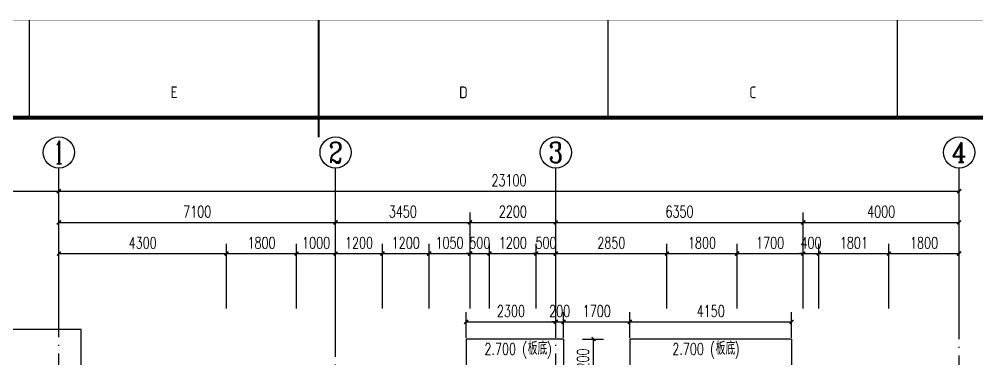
# Model space of a CAD drawing. Extents: x -59142 to 322364, y -122476 to 91021.
# Drawn here: x 24849 to 49423, y 82317 to 91021 of the extents above; entities that cross this region are included whole.
import ezdxf
from ezdxf.enums import TextEntityAlignment as Align

# ---------------------------------------------------------------- set-up
doc = ezdxf.new("R2010")
doc.units = 0
doc.header["$LTSCALE"] = 1000
doc.header["$MEASUREMENT"] = 0
doc.linetypes.add('DOTE', pattern=[2.42, 2, -0.2, 0.02, -0.2])
for name, color, linetype in [('AXIS', 3, 'Continuous'), ('AXIS_TEXT', 7, 'Continuous'), ('DIM_IDEN', 3, 'Continuous'), ('DOTE', 1, 'DOTE'), ('PUB_DIM', 3, 'Continuous'), ('PUB_TEXT', 7, 'Continuous'), ('STAIR', 2, 'Continuous')]:
    doc.layers.add(name, color=color, linetype=linetype)
doc.styles.add('_TCH_AXIS', font='COMPLEX', dxfattribs={"bigfont": 'GBCBIG'})
doc.styles.add('_TCH_DIM', font='SIMPLEX', dxfattribs={"bigfont": 'GBCBIG'})
doc.styles.add('_TCH_DIM_T3', font='SIMPLEX', dxfattribs={"width": 0.705882, "bigfont": 'GBCBIG'})
doc.styles.get("Standard").update_dxf_attribs({"font": 'gbenor.shx', "bigfont": 'gbcbig.shx'})
doc.styles.add('TK', font='GEDITXT.SHX', dxfattribs={"width": 0.85, "height": 3.5, "bigfont": 'DXT.SHX'})
doc.dimstyles.new('_TCH_ARCH&&100', dxfattribs={"dimtxt": 297.5, "dimasz": 100, "dimexe": 250, "dimexo": 300, "dimgap": 126.25, "dimtad": 1, "dimdec": 0, "dimzin": 0, "dimdsep": 46, "dimtxsty": '_TCH_DIM_T3', "dimblk": 'ARCHTICK', "dimcen": 0.09, "dimazin": 2, "dimtfac": 1, "dimtdec": 0, "dimtix": 1, "dimtmove": 2, "dimatfit": 3, "dimfxl": 1, "dimtolj": 1, "dimtzin": 0, "dimarcsym": 0})

# ---------------------------------------------------------------- blocks, each defined once
blk = doc.blocks.new('GEDI_WK_A1_V')
at = {"color": 3}
for p, q in [((222.75, 816), (222.75, 841)), ((297, 816), (297, 841)), ((371.25, 816), (371.25, 841)), ((445.5, 816), (445.5, 841))]:
    blk.add_line(p, q, dxfattribs=at)
for points, const_width in [([(0, 841), (0, 0), (594, 0), (594, 841)], 0.1), ([(10, 816), (10, 10), (584, 10), (584, 816)], 1)]:
    blk.add_lwpolyline(points, close=True, dxfattribs=dict(at, const_width=const_width))
at = {"color": 3, "const_width": 0.5}
blk.add_lwpolyline([(297, 811), (297, 841)], dxfattribs=at)
at = {"color": 3}
for s, p in [('E', (259.88, 821)), ('D', (334.12, 821)), ('C', (408.38, 821))]:
    blk.add_text(s, height=3, dxfattribs=at).set_placement(p, align=Align.CENTER)
blk = doc.blocks.new('A$C711966D6')
blk.add_blockref('GEDI_WK_A1_V', (0, 0))
at = {"style": 'TK', "width": 0.85}
for tag, height, p in [('PROJECTNAME', 4.75, (529, 44)), ('PHASE', 4, (571, 44)), ('DRAWINGNAME', 4.75, (539, 31))]:
    blk.add_attdef(tag, text='', height=height, dxfattribs=at).set_placement(p, align=Align.MIDDLE_CENTER)
for tag, p, height in [('APPROVE', (416, 32.75), 3.5), ('DESIGN', (461, 32.75), 3.5), ('REVIEW1', (416, 25.75), 3.5), ('DRAW', (461, 25.75), 3.5), ('REVIEW2', (416, 18.75), 3.5), ('PROPORTION', (461, 18.75), 3.5), ('DRAWINGNUMBER', (511, 18.5), 4), ('CHECK', (416, 11.75), 3.5), ('DATE', (461, 11.75), 3.5), ('VERSION', (577, 11.75), 3.5)]:
    blk.add_attdef(tag, p, '', height=height, dxfattribs=at)
blk = doc.blocks.new('是飞洒发时')
at = {"xscale": 100, "yscale": 100, "zscale": 100}
blk.add_blockref('A$C711966D6', (0, 0), dxfattribs=at)
blk = doc.blocks.new('_ArchTick')
at = {"color": 0, "linetype": 'ByBlock', "const_width": 0.4}
blk.add_lwpolyline([(-0.5, -0.5), (0.5, 0.5)], dxfattribs=at)
blk = doc.blocks.new('*D1289')
at = {"layer": 'AXIS', "color": 0, "lineweight": -2, "transparency": 16777216}
for p, q in [((25868, 83608), (25868, 85264)), ((30169, 83608), (30169, 85264)), ((25868, 85014), (30169, 85014))]:
    blk.add_line(p, q, dxfattribs=at)
at = {"layer": 'Defpoints', "color": 0, "transparency": 16777216}
for p in [(30169, 85014), (25868, 83308), (30169, 83308)]:
    blk.add_point(p, dxfattribs=at)
at = {"layer": 'AXIS', "color": 0, "lineweight": -2, "transparency": 16777216, "xscale": 100, "yscale": 100, "zscale": 100, "rotation": 180}
blk.add_blockref('_ArchTick', (25868, 85014), dxfattribs=at)
at = {"layer": 'AXIS', "color": 0, "lineweight": -2, "transparency": 16777216, "xscale": 100, "yscale": 100, "zscale": 100}
blk.add_blockref('_ArchTick', (30169, 85014), dxfattribs=at)
at = {"layer": 'AXIS', "color": 0, "transparency": 16777216, "insert": (28018, 85289), "char_height": 297.5, "attachment_point": 5, "style": '_TCH_DIM_T3'}
blk.add_mtext('\\A1;4300', dxfattribs=at)
blk = doc.blocks.new('*D1290')
at = {"layer": 'AXIS', "color": 0, "lineweight": -2, "transparency": 16777216}
for p, q in [((30169, 83608), (30169, 85264)), ((31969, 83608), (31969, 85264)), ((30169, 85014), (31969, 85014))]:
    blk.add_line(p, q, dxfattribs=at)
at = {"layer": 'Defpoints', "color": 0, "transparency": 16777216}
for p in [(31969, 85014), (30169, 83308), (31969, 83308)]:
    blk.add_point(p, dxfattribs=at)
at = {"layer": 'AXIS', "color": 0, "lineweight": -2, "transparency": 16777216, "xscale": 100, "yscale": 100, "zscale": 100, "rotation": 180}
blk.add_blockref('_ArchTick', (30169, 85014), dxfattribs=at)
at = {"layer": 'AXIS', "color": 0, "lineweight": -2, "transparency": 16777216, "xscale": 100, "yscale": 100, "zscale": 100}
blk.add_blockref('_ArchTick', (31969, 85014), dxfattribs=at)
at = {"layer": 'AXIS', "color": 0, "transparency": 16777216, "insert": (31069, 85289), "char_height": 297.5, "attachment_point": 5, "style": '_TCH_DIM_T3'}
blk.add_mtext('\\A1;1800', dxfattribs=at)
blk = doc.blocks.new('*D1291')
at = {"layer": 'AXIS', "color": 0, "lineweight": -2, "transparency": 16777216}
for p, q in [((31969, 83608), (31969, 85264)), ((32968, 83608), (32968, 85264)), ((31969, 85014), (32968, 85014))]:
    blk.add_line(p, q, dxfattribs=at)
at = {"layer": 'Defpoints', "color": 0, "transparency": 16777216}
for p in [(32968, 85014), (31969, 83308), (32968, 83308)]:
    blk.add_point(p, dxfattribs=at)
at = {"layer": 'AXIS', "color": 0, "lineweight": -2, "transparency": 16777216, "xscale": 100, "yscale": 100, "zscale": 100, "rotation": 180}
blk.add_blockref('_ArchTick', (31969, 85014), dxfattribs=at)
at = {"layer": 'AXIS', "color": 0, "lineweight": -2, "transparency": 16777216, "xscale": 100, "yscale": 100, "zscale": 100}
blk.add_blockref('_ArchTick', (32968, 85014), dxfattribs=at)
at = {"layer": 'AXIS', "color": 0, "transparency": 16777216, "insert": (32468, 85289), "char_height": 297.5, "attachment_point": 5, "style": '_TCH_DIM_T3'}
blk.add_mtext('\\A1;1000', dxfattribs=at)
blk = doc.blocks.new('*D1292')
at = {"layer": 'AXIS', "color": 0, "lineweight": -2, "transparency": 16777216}
for p, q in [((32968, 83608), (32968, 85264)), ((34168, 83608), (34168, 85264)), ((32968, 85014), (34168, 85014))]:
    blk.add_line(p, q, dxfattribs=at)
at = {"layer": 'Defpoints', "color": 0, "transparency": 16777216}
for p in [(34168, 85014), (32968, 83308), (34168, 83308)]:
    blk.add_point(p, dxfattribs=at)
at = {"layer": 'AXIS', "color": 0, "lineweight": -2, "transparency": 16777216, "xscale": 100, "yscale": 100, "zscale": 100, "rotation": 180}
blk.add_blockref('_ArchTick', (32968, 85014), dxfattribs=at)
at = {"layer": 'AXIS', "color": 0, "lineweight": -2, "transparency": 16777216, "xscale": 100, "yscale": 100, "zscale": 100}
blk.add_blockref('_ArchTick', (34168, 85014), dxfattribs=at)
at = {"layer": 'AXIS', "color": 0, "transparency": 16777216, "insert": (33568, 85289), "char_height": 297.5, "attachment_point": 5, "style": '_TCH_DIM_T3'}
blk.add_mtext('\\A1;1200', dxfattribs=at)
blk = doc.blocks.new('*D1293')
at = {"layer": 'AXIS', "color": 0, "lineweight": -2, "transparency": 16777216}
for p, q in [((34168, 83608), (34168, 85264)), ((35368, 83608), (35368, 85264)), ((34168, 85014), (35368, 85014))]:
    blk.add_line(p, q, dxfattribs=at)
at = {"layer": 'Defpoints', "color": 0, "transparency": 16777216}
for p in [(35368, 85014), (34168, 83308), (35368, 83308)]:
    blk.add_point(p, dxfattribs=at)
at = {"layer": 'AXIS', "color": 0, "lineweight": -2, "transparency": 16777216, "xscale": 100, "yscale": 100, "zscale": 100, "rotation": 180}
blk.add_blockref('_ArchTick', (34168, 85014), dxfattribs=at)
at = {"layer": 'AXIS', "color": 0, "lineweight": -2, "transparency": 16777216, "xscale": 100, "yscale": 100, "zscale": 100}
blk.add_blockref('_ArchTick', (35368, 85014), dxfattribs=at)
at = {"layer": 'AXIS', "color": 0, "transparency": 16777216, "insert": (34768, 85289), "char_height": 297.5, "attachment_point": 5, "style": '_TCH_DIM_T3'}
blk.add_mtext('\\A1;1200', dxfattribs=at)
blk = doc.blocks.new('*D1294')
at = {"layer": 'AXIS', "color": 0, "lineweight": -2, "transparency": 16777216}
for p, q in [((35368, 83608), (35368, 85264)), ((36418, 83608), (36418, 85264)), ((35368, 85014), (36418, 85014))]:
    blk.add_line(p, q, dxfattribs=at)
at = {"layer": 'Defpoints', "color": 0, "transparency": 16777216}
for p in [(36418, 85014), (35368, 83308), (36418, 83308)]:
    blk.add_point(p, dxfattribs=at)
at = {"layer": 'AXIS', "color": 0, "lineweight": -2, "transparency": 16777216, "xscale": 100, "yscale": 100, "zscale": 100, "rotation": 180}
blk.add_blockref('_ArchTick', (35368, 85014), dxfattribs=at)
at = {"layer": 'AXIS', "color": 0, "lineweight": -2, "transparency": 16777216, "xscale": 100, "yscale": 100, "zscale": 100}
blk.add_blockref('_ArchTick', (36418, 85014), dxfattribs=at)
at = {"layer": 'AXIS', "color": 0, "transparency": 16777216, "insert": (35893, 85289), "char_height": 297.5, "attachment_point": 5, "style": '_TCH_DIM_T3'}
blk.add_mtext('\\A1;1050', dxfattribs=at)
blk = doc.blocks.new('*D1295')
at = {"layer": 'AXIS', "color": 0, "lineweight": -2, "transparency": 16777216}
for p, q in [((36418, 83608), (36418, 85264)), ((36918, 83608), (36918, 85264)), ((36418, 85014), (36318, 85014)), ((36418, 85014), (36918, 85014)), ((36918, 85014), (37018, 85014))]:
    blk.add_line(p, q, dxfattribs=at)
at = {"layer": 'Defpoints', "color": 0, "transparency": 16777216}
for p in [(36918, 85014), (36418, 83308), (36918, 83308)]:
    blk.add_point(p, dxfattribs=at)
at = {"layer": 'AXIS', "color": 0, "lineweight": -2, "transparency": 16777216, "xscale": 100, "yscale": 100, "zscale": 100}
blk.add_blockref('_ArchTick', (36418, 85014), dxfattribs=at)
at = {"layer": 'AXIS', "color": 0, "lineweight": -2, "transparency": 16777216, "xscale": 100, "yscale": 100, "zscale": 100, "rotation": 180}
blk.add_blockref('_ArchTick', (36918, 85014), dxfattribs=at)
at = {"layer": 'AXIS', "color": 0, "transparency": 16777216, "insert": (36668, 85289), "char_height": 297.5, "attachment_point": 5, "style": '_TCH_DIM_T3'}
blk.add_mtext('\\A1;500', dxfattribs=at)
blk = doc.blocks.new('*D1296')
at = {"layer": 'AXIS', "color": 0, "lineweight": -2, "transparency": 16777216}
for p, q in [((36918, 83608), (36918, 85264)), ((38118, 83608), (38118, 85264)), ((36918, 85014), (38118, 85014))]:
    blk.add_line(p, q, dxfattribs=at)
at = {"layer": 'Defpoints', "color": 0, "transparency": 16777216}
for p in [(38118, 85014), (36918, 83308), (38118, 83308)]:
    blk.add_point(p, dxfattribs=at)
at = {"layer": 'AXIS', "color": 0, "lineweight": -2, "transparency": 16777216, "xscale": 100, "yscale": 100, "zscale": 100, "rotation": 180}
blk.add_blockref('_ArchTick', (36918, 85014), dxfattribs=at)
at = {"layer": 'AXIS', "color": 0, "lineweight": -2, "transparency": 16777216, "xscale": 100, "yscale": 100, "zscale": 100}
blk.add_blockref('_ArchTick', (38118, 85014), dxfattribs=at)
at = {"layer": 'AXIS', "color": 0, "transparency": 16777216, "insert": (37518, 85289), "char_height": 297.5, "attachment_point": 5, "style": '_TCH_DIM_T3'}
blk.add_mtext('\\A1;1200', dxfattribs=at)
blk = doc.blocks.new('*D1297')
at = {"layer": 'AXIS', "color": 0, "lineweight": -2, "transparency": 16777216}
for p, q in [((38118, 83608), (38118, 85264)), ((38618, 83608), (38618, 85264)), ((38118, 85014), (38018, 85014)), ((38118, 85014), (38618, 85014)), ((38618, 85014), (38718, 85014))]:
    blk.add_line(p, q, dxfattribs=at)
at = {"layer": 'Defpoints', "color": 0, "transparency": 16777216}
for p in [(38618, 85014), (38118, 83308), (38618, 83308)]:
    blk.add_point(p, dxfattribs=at)
at = {"layer": 'AXIS', "color": 0, "lineweight": -2, "transparency": 16777216, "xscale": 100, "yscale": 100, "zscale": 100}
blk.add_blockref('_ArchTick', (38118, 85014), dxfattribs=at)
at = {"layer": 'AXIS', "color": 0, "lineweight": -2, "transparency": 16777216, "xscale": 100, "yscale": 100, "zscale": 100, "rotation": 180}
blk.add_blockref('_ArchTick', (38618, 85014), dxfattribs=at)
at = {"layer": 'AXIS', "color": 0, "transparency": 16777216, "insert": (38368, 85289), "char_height": 297.5, "attachment_point": 5, "style": '_TCH_DIM_T3'}
blk.add_mtext('\\A1;500', dxfattribs=at)
blk = doc.blocks.new('*D1298')
at = {"layer": 'AXIS', "color": 0, "lineweight": -2, "transparency": 16777216}
for p, q in [((38618, 83608), (38618, 85264)), ((41469, 83608), (41469, 85264)), ((38618, 85014), (41469, 85014))]:
    blk.add_line(p, q, dxfattribs=at)
at = {"layer": 'Defpoints', "color": 0, "transparency": 16777216}
for p in [(41469, 85014), (38618, 83308), (41469, 83308)]:
    blk.add_point(p, dxfattribs=at)
at = {"layer": 'AXIS', "color": 0, "lineweight": -2, "transparency": 16777216, "xscale": 100, "yscale": 100, "zscale": 100, "rotation": 180}
blk.add_blockref('_ArchTick', (38618, 85014), dxfattribs=at)
at = {"layer": 'AXIS', "color": 0, "lineweight": -2, "transparency": 16777216, "xscale": 100, "yscale": 100, "zscale": 100}
blk.add_blockref('_ArchTick', (41469, 85014), dxfattribs=at)
at = {"layer": 'AXIS', "color": 0, "transparency": 16777216, "insert": (40044, 85289), "char_height": 297.5, "attachment_point": 5, "style": '_TCH_DIM_T3'}
blk.add_mtext('\\A1;2850', dxfattribs=at)
blk = doc.blocks.new('*D1299')
at = {"layer": 'AXIS', "color": 0, "lineweight": -2, "transparency": 16777216}
for p, q in [((41469, 83608), (41469, 85264)), ((43269, 83608), (43269, 85264)), ((41469, 85014), (43269, 85014))]:
    blk.add_line(p, q, dxfattribs=at)
at = {"layer": 'Defpoints', "color": 0, "transparency": 16777216}
for p in [(43269, 85014), (41469, 83308), (43269, 83308)]:
    blk.add_point(p, dxfattribs=at)
at = {"layer": 'AXIS', "color": 0, "lineweight": -2, "transparency": 16777216, "xscale": 100, "yscale": 100, "zscale": 100, "rotation": 180}
blk.add_blockref('_ArchTick', (41469, 85014), dxfattribs=at)
at = {"layer": 'AXIS', "color": 0, "lineweight": -2, "transparency": 16777216, "xscale": 100, "yscale": 100, "zscale": 100}
blk.add_blockref('_ArchTick', (43269, 85014), dxfattribs=at)
at = {"layer": 'AXIS', "color": 0, "transparency": 16777216, "insert": (42369, 85289), "char_height": 297.5, "attachment_point": 5, "style": '_TCH_DIM_T3'}
blk.add_mtext('\\A1;1800', dxfattribs=at)
blk = doc.blocks.new('*D1300')
at = {"layer": 'AXIS', "color": 0, "lineweight": -2, "transparency": 16777216}
for p, q in [((43269, 83608), (43269, 85264)), ((44968, 83608), (44968, 85264)), ((43269, 85014), (44968, 85014))]:
    blk.add_line(p, q, dxfattribs=at)
at = {"layer": 'Defpoints', "color": 0, "transparency": 16777216}
for p in [(44968, 85014), (43269, 83308), (44968, 83308)]:
    blk.add_point(p, dxfattribs=at)
at = {"layer": 'AXIS', "color": 0, "lineweight": -2, "transparency": 16777216, "xscale": 100, "yscale": 100, "zscale": 100, "rotation": 180}
blk.add_blockref('_ArchTick', (43269, 85014), dxfattribs=at)
at = {"layer": 'AXIS', "color": 0, "lineweight": -2, "transparency": 16777216, "xscale": 100, "yscale": 100, "zscale": 100}
blk.add_blockref('_ArchTick', (44968, 85014), dxfattribs=at)
at = {"layer": 'AXIS', "color": 0, "transparency": 16777216, "insert": (44119, 85289), "char_height": 297.5, "attachment_point": 5, "style": '_TCH_DIM_T3'}
blk.add_mtext('\\A1;1700', dxfattribs=at)
blk = doc.blocks.new('*D1301')
at = {"layer": 'AXIS', "color": 0, "lineweight": -2, "transparency": 16777216}
for p, q in [((44968, 83608), (44968, 85264)), ((45368, 83608), (45368, 85264)), ((44968, 85014), (44868, 85014)), ((44968, 85014), (45368, 85014)), ((45368, 85014), (45468, 85014))]:
    blk.add_line(p, q, dxfattribs=at)
at = {"layer": 'Defpoints', "color": 0, "transparency": 16777216}
for p in [(45368, 85014), (44968, 83308), (45368, 83308)]:
    blk.add_point(p, dxfattribs=at)
at = {"layer": 'AXIS', "color": 0, "lineweight": -2, "transparency": 16777216, "xscale": 100, "yscale": 100, "zscale": 100}
blk.add_blockref('_ArchTick', (44968, 85014), dxfattribs=at)
at = {"layer": 'AXIS', "color": 0, "lineweight": -2, "transparency": 16777216, "xscale": 100, "yscale": 100, "zscale": 100, "rotation": 180}
blk.add_blockref('_ArchTick', (45368, 85014), dxfattribs=at)
at = {"layer": 'AXIS', "color": 0, "transparency": 16777216, "insert": (45168, 85289), "char_height": 297.5, "attachment_point": 5, "style": '_TCH_DIM_T3'}
blk.add_mtext('\\A1;400', dxfattribs=at)
blk = doc.blocks.new('*D1302')
at = {"layer": 'AXIS', "color": 0, "lineweight": -2, "transparency": 16777216}
for p, q in [((45368, 83608), (45368, 85264)), ((47168, 83608), (47168, 85264)), ((45368, 85014), (47168, 85014))]:
    blk.add_line(p, q, dxfattribs=at)
at = {"layer": 'Defpoints', "color": 0, "transparency": 16777216}
for p in [(47168, 85014), (45368, 83308), (47168, 83308)]:
    blk.add_point(p, dxfattribs=at)
at = {"layer": 'AXIS', "color": 0, "lineweight": -2, "transparency": 16777216, "xscale": 100, "yscale": 100, "zscale": 100, "rotation": 180}
blk.add_blockref('_ArchTick', (45368, 85014), dxfattribs=at)
at = {"layer": 'AXIS', "color": 0, "lineweight": -2, "transparency": 16777216, "xscale": 100, "yscale": 100, "zscale": 100}
blk.add_blockref('_ArchTick', (47168, 85014), dxfattribs=at)
at = {"layer": 'AXIS', "color": 0, "transparency": 16777216, "insert": (46268, 85289), "char_height": 297.5, "attachment_point": 5, "style": '_TCH_DIM_T3'}
blk.add_mtext('\\A1;1801', dxfattribs=at)
blk = doc.blocks.new('*D1303')
at = {"layer": 'AXIS', "color": 0, "lineweight": -2, "transparency": 16777216}
for p, q in [((47168, 83608), (47168, 85264)), ((48968, 83608), (48968, 85264)), ((47168, 85014), (48968, 85014))]:
    blk.add_line(p, q, dxfattribs=at)
at = {"layer": 'Defpoints', "color": 0, "transparency": 16777216}
for p in [(48968, 85014), (47168, 83308), (48968, 83308)]:
    blk.add_point(p, dxfattribs=at)
at = {"layer": 'AXIS', "color": 0, "lineweight": -2, "transparency": 16777216, "xscale": 100, "yscale": 100, "zscale": 100, "rotation": 180}
blk.add_blockref('_ArchTick', (47168, 85014), dxfattribs=at)
at = {"layer": 'AXIS', "color": 0, "lineweight": -2, "transparency": 16777216, "xscale": 100, "yscale": 100, "zscale": 100}
blk.add_blockref('_ArchTick', (48968, 85014), dxfattribs=at)
at = {"layer": 'AXIS', "color": 0, "transparency": 16777216, "insert": (48068, 85289), "char_height": 297.5, "attachment_point": 5, "style": '_TCH_DIM_T3'}
blk.add_mtext('\\A1;1800', dxfattribs=at)
blk = doc.blocks.new('*D1480')
at = {"layer": 'Defpoints', "color": 0, "transparency": 16777216}
for p in [(39005, 82822), (39590, 82822), (39005, 81622)]:
    blk.add_point(p, dxfattribs=at)
at = {"layer": 'PUB_DIM', "color": 0, "lineweight": -2, "transparency": 16777216}
for p, q in [((39305, 82822), (39840, 82822)), ((39590, 81622), (39590, 82822)), ((39305, 81622), (39840, 81622))]:
    blk.add_line(p, q, dxfattribs=at)
at = {"layer": 'PUB_DIM', "color": 0, "lineweight": -2, "transparency": 16777216, "xscale": 100, "yscale": 100, "zscale": 100}
for p, rotation in [((39590, 82822), 90), ((39590, 81622), 270)]:
    blk.add_blockref('_ArchTick', p, dxfattribs=dict(at, rotation=rotation))
at = {"layer": 'PUB_DIM', "color": 0, "transparency": 16777216, "insert": (39315, 82222), "char_height": 297.5, "attachment_point": 5, "rotation": 90, "style": '_TCH_DIM_T3'}
blk.add_mtext('\\A1;1200', dxfattribs=at)
blk = doc.blocks.new('*D1481')
at = {"layer": 'Defpoints', "color": 0, "transparency": 16777216}
for p in [(38618, 83264), (36318, 82554), (38618, 82554)]:
    blk.add_point(p, dxfattribs=at)
at = {"layer": 'PUB_DIM', "color": 0, "lineweight": -2, "transparency": 16777216}
for p, q in [((36318, 82854), (36318, 83514)), ((38618, 82854), (38618, 83514)), ((36318, 83264), (38618, 83264))]:
    blk.add_line(p, q, dxfattribs=at)
at = {"layer": 'PUB_DIM', "color": 0, "lineweight": -2, "transparency": 16777216, "xscale": 100, "yscale": 100, "zscale": 100, "rotation": 180}
blk.add_blockref('_ArchTick', (36318, 83264), dxfattribs=at)
at = {"layer": 'PUB_DIM', "color": 0, "lineweight": -2, "transparency": 16777216, "xscale": 100, "yscale": 100, "zscale": 100}
blk.add_blockref('_ArchTick', (38618, 83264), dxfattribs=at)
at = {"layer": 'PUB_DIM', "color": 0, "transparency": 16777216, "insert": (37468, 83539), "char_height": 297.5, "attachment_point": 5, "style": '_TCH_DIM_T3'}
blk.add_mtext('\\A1;2300', dxfattribs=at)
blk = doc.blocks.new('*D1482')
at = {"layer": 'Defpoints', "color": 0, "transparency": 16777216}
for p in [(38818, 83264), (38618, 82554), (38818, 82554)]:
    blk.add_point(p, dxfattribs=at)
at = {"layer": 'PUB_DIM', "color": 0, "lineweight": -2, "transparency": 16777216}
for p, q in [((38618, 82854), (38618, 83514)), ((38818, 82854), (38818, 83514)), ((38618, 83264), (38518, 83264)), ((38618, 83264), (38818, 83264)), ((38818, 83264), (38918, 83264))]:
    blk.add_line(p, q, dxfattribs=at)
at = {"layer": 'PUB_DIM', "color": 0, "lineweight": -2, "transparency": 16777216, "xscale": 100, "yscale": 100, "zscale": 100}
blk.add_blockref('_ArchTick', (38618, 83264), dxfattribs=at)
at = {"layer": 'PUB_DIM', "color": 0, "lineweight": -2, "transparency": 16777216, "xscale": 100, "yscale": 100, "zscale": 100, "rotation": 180}
blk.add_blockref('_ArchTick', (38818, 83264), dxfattribs=at)
at = {"layer": 'PUB_DIM', "color": 0, "transparency": 16777216, "insert": (38718, 83539), "char_height": 297.5, "attachment_point": 5, "style": '_TCH_DIM_T3'}
blk.add_mtext('\\A1;200', dxfattribs=at)
blk = doc.blocks.new('*D1483')
at = {"layer": 'Defpoints', "color": 0, "transparency": 16777216}
for p in [(40519, 83264), (38818, 82554), (40519, 82554)]:
    blk.add_point(p, dxfattribs=at)
at = {"layer": 'PUB_DIM', "color": 0, "lineweight": -2, "transparency": 16777216}
for p, q in [((38818, 82854), (38818, 83514)), ((40519, 82854), (40519, 83514)), ((38818, 83264), (40519, 83264))]:
    blk.add_line(p, q, dxfattribs=at)
at = {"layer": 'PUB_DIM', "color": 0, "lineweight": -2, "transparency": 16777216, "xscale": 100, "yscale": 100, "zscale": 100, "rotation": 180}
blk.add_blockref('_ArchTick', (38818, 83264), dxfattribs=at)
at = {"layer": 'PUB_DIM', "color": 0, "lineweight": -2, "transparency": 16777216, "xscale": 100, "yscale": 100, "zscale": 100}
blk.add_blockref('_ArchTick', (40519, 83264), dxfattribs=at)
at = {"layer": 'PUB_DIM', "color": 0, "transparency": 16777216, "insert": (39669, 83539), "char_height": 297.5, "attachment_point": 5, "style": '_TCH_DIM_T3'}
blk.add_mtext('\\A1;1700', dxfattribs=at)
blk = doc.blocks.new('*D1484')
at = {"layer": 'Defpoints', "color": 0, "transparency": 16777216}
for p in [(44669, 83264), (40519, 82554), (44669, 82554)]:
    blk.add_point(p, dxfattribs=at)
at = {"layer": 'PUB_DIM', "color": 0, "lineweight": -2, "transparency": 16777216}
for p, q in [((40519, 82854), (40519, 83514)), ((44669, 82854), (44669, 83514)), ((40519, 83264), (44669, 83264))]:
    blk.add_line(p, q, dxfattribs=at)
at = {"layer": 'PUB_DIM', "color": 0, "lineweight": -2, "transparency": 16777216, "xscale": 100, "yscale": 100, "zscale": 100, "rotation": 180}
blk.add_blockref('_ArchTick', (40519, 83264), dxfattribs=at)
at = {"layer": 'PUB_DIM', "color": 0, "lineweight": -2, "transparency": 16777216, "xscale": 100, "yscale": 100, "zscale": 100}
blk.add_blockref('_ArchTick', (44669, 83264), dxfattribs=at)
at = {"layer": 'PUB_DIM', "color": 0, "transparency": 16777216, "insert": (42594, 83539), "char_height": 297.5, "attachment_point": 5, "style": '_TCH_DIM_T3'}
blk.add_mtext('\\A1;4150', dxfattribs=at)
blk = doc.blocks.new('*D1492')
at = {"layer": 'AXIS', "color": 0, "lineweight": -2, "transparency": 16777216}
for p, q in [((25868, 84408), (25868, 86064)), ((32968, 84408), (32968, 86064)), ((25868, 85814), (32968, 85814))]:
    blk.add_line(p, q, dxfattribs=at)
at = {"layer": 'Defpoints', "color": 0, "transparency": 16777216}
for p in [(32968, 85814), (25868, 84108), (32968, 84108)]:
    blk.add_point(p, dxfattribs=at)
at = {"layer": 'AXIS', "color": 0, "lineweight": -2, "transparency": 16777216, "xscale": 100, "yscale": 100, "zscale": 100, "rotation": 180}
blk.add_blockref('_ArchTick', (25868, 85814), dxfattribs=at)
at = {"layer": 'AXIS', "color": 0, "lineweight": -2, "transparency": 16777216, "xscale": 100, "yscale": 100, "zscale": 100}
blk.add_blockref('_ArchTick', (32968, 85814), dxfattribs=at)
at = {"layer": 'AXIS', "color": 0, "transparency": 16777216, "insert": (29418, 86089), "char_height": 297.5, "attachment_point": 5, "style": '_TCH_DIM_T3'}
blk.add_mtext('\\A1;7100', dxfattribs=at)
blk = doc.blocks.new('*D1493')
at = {"layer": 'AXIS', "color": 0, "lineweight": -2, "transparency": 16777216}
for p, q in [((32968, 84408), (32968, 86064)), ((36418, 84408), (36418, 86064)), ((32968, 85814), (36418, 85814))]:
    blk.add_line(p, q, dxfattribs=at)
at = {"layer": 'Defpoints', "color": 0, "transparency": 16777216}
for p in [(36418, 85814), (32968, 84108), (36418, 84108)]:
    blk.add_point(p, dxfattribs=at)
at = {"layer": 'AXIS', "color": 0, "lineweight": -2, "transparency": 16777216, "xscale": 100, "yscale": 100, "zscale": 100, "rotation": 180}
blk.add_blockref('_ArchTick', (32968, 85814), dxfattribs=at)
at = {"layer": 'AXIS', "color": 0, "lineweight": -2, "transparency": 16777216, "xscale": 100, "yscale": 100, "zscale": 100}
blk.add_blockref('_ArchTick', (36418, 85814), dxfattribs=at)
at = {"layer": 'AXIS', "color": 0, "transparency": 16777216, "insert": (34693, 86089), "char_height": 297.5, "attachment_point": 5, "style": '_TCH_DIM_T3'}
blk.add_mtext('\\A1;3450', dxfattribs=at)
blk = doc.blocks.new('*D1494')
at = {"layer": 'AXIS', "color": 0, "lineweight": -2, "transparency": 16777216}
for p, q in [((36418, 84408), (36418, 86064)), ((38618, 84408), (38618, 86064)), ((36418, 85814), (38618, 85814))]:
    blk.add_line(p, q, dxfattribs=at)
at = {"layer": 'Defpoints', "color": 0, "transparency": 16777216}
for p in [(38618, 85814), (36418, 84108), (38618, 84108)]:
    blk.add_point(p, dxfattribs=at)
at = {"layer": 'AXIS', "color": 0, "lineweight": -2, "transparency": 16777216, "xscale": 100, "yscale": 100, "zscale": 100, "rotation": 180}
blk.add_blockref('_ArchTick', (36418, 85814), dxfattribs=at)
at = {"layer": 'AXIS', "color": 0, "lineweight": -2, "transparency": 16777216, "xscale": 100, "yscale": 100, "zscale": 100}
blk.add_blockref('_ArchTick', (38618, 85814), dxfattribs=at)
at = {"layer": 'AXIS', "color": 0, "transparency": 16777216, "insert": (37518, 86089), "char_height": 297.5, "attachment_point": 5, "style": '_TCH_DIM_T3'}
blk.add_mtext('\\A1;2200', dxfattribs=at)
blk = doc.blocks.new('*D1495')
at = {"layer": 'AXIS', "color": 0, "lineweight": -2, "transparency": 16777216}
for p, q in [((38618, 84408), (38618, 86064)), ((44968, 84408), (44968, 86064)), ((38618, 85814), (44968, 85814))]:
    blk.add_line(p, q, dxfattribs=at)
at = {"layer": 'Defpoints', "color": 0, "transparency": 16777216}
for p in [(44968, 85814), (38618, 84108), (44968, 84108)]:
    blk.add_point(p, dxfattribs=at)
at = {"layer": 'AXIS', "color": 0, "lineweight": -2, "transparency": 16777216, "xscale": 100, "yscale": 100, "zscale": 100, "rotation": 180}
blk.add_blockref('_ArchTick', (38618, 85814), dxfattribs=at)
at = {"layer": 'AXIS', "color": 0, "lineweight": -2, "transparency": 16777216, "xscale": 100, "yscale": 100, "zscale": 100}
blk.add_blockref('_ArchTick', (44968, 85814), dxfattribs=at)
at = {"layer": 'AXIS', "color": 0, "transparency": 16777216, "insert": (41793, 86089), "char_height": 297.5, "attachment_point": 5, "style": '_TCH_DIM_T3'}
blk.add_mtext('\\A1;6350', dxfattribs=at)
blk = doc.blocks.new('*D1496')
at = {"layer": 'AXIS', "color": 0, "lineweight": -2, "transparency": 16777216}
for p, q in [((44968, 84408), (44968, 86064)), ((48968, 84408), (48968, 86064)), ((44968, 85814), (48968, 85814))]:
    blk.add_line(p, q, dxfattribs=at)
at = {"layer": 'Defpoints', "color": 0, "transparency": 16777216}
for p in [(48968, 85814), (44968, 84108), (48968, 84108)]:
    blk.add_point(p, dxfattribs=at)
at = {"layer": 'AXIS', "color": 0, "lineweight": -2, "transparency": 16777216, "xscale": 100, "yscale": 100, "zscale": 100, "rotation": 180}
blk.add_blockref('_ArchTick', (44968, 85814), dxfattribs=at)
at = {"layer": 'AXIS', "color": 0, "lineweight": -2, "transparency": 16777216, "xscale": 100, "yscale": 100, "zscale": 100}
blk.add_blockref('_ArchTick', (48968, 85814), dxfattribs=at)
at = {"layer": 'AXIS', "color": 0, "transparency": 16777216, "insert": (46968, 86089), "char_height": 297.5, "attachment_point": 5, "style": '_TCH_DIM_T3'}
blk.add_mtext('\\A1;4000', dxfattribs=at)
blk = doc.blocks.new('*D1497')
at = {"layer": 'AXIS', "color": 0, "lineweight": -2, "transparency": 16777216}
for p, q in [((18368, 84408), (18368, 86864)), ((25868, 84408), (25868, 86864)), ((18368, 86614), (25868, 86614))]:
    blk.add_line(p, q, dxfattribs=at)
at = {"layer": 'Defpoints', "color": 0, "transparency": 16777216}
for p in [(25868, 86614), (18368, 84108), (25868, 84108)]:
    blk.add_point(p, dxfattribs=at)
at = {"layer": 'AXIS', "color": 0, "lineweight": -2, "transparency": 16777216, "xscale": 100, "yscale": 100, "zscale": 100, "rotation": 180}
blk.add_blockref('_ArchTick', (18368, 86614), dxfattribs=at)
at = {"layer": 'AXIS', "color": 0, "lineweight": -2, "transparency": 16777216, "xscale": 100, "yscale": 100, "zscale": 100}
blk.add_blockref('_ArchTick', (25868, 86614), dxfattribs=at)
at = {"layer": 'AXIS', "color": 0, "transparency": 16777216, "insert": (22118, 86889), "char_height": 297.5, "attachment_point": 5, "style": '_TCH_DIM_T3'}
blk.add_mtext('\\A1;7500', dxfattribs=at)
blk = doc.blocks.new('*D1498')
at = {"layer": 'AXIS', "color": 0, "lineweight": -2, "transparency": 16777216}
for p, q in [((25868, 84408), (25868, 86864)), ((48968, 84408), (48968, 86864)), ((25868, 86614), (48968, 86614))]:
    blk.add_line(p, q, dxfattribs=at)
at = {"layer": 'Defpoints', "color": 0, "transparency": 16777216}
for p in [(48968, 86614), (25868, 84108), (48968, 84108)]:
    blk.add_point(p, dxfattribs=at)
at = {"layer": 'AXIS', "color": 0, "lineweight": -2, "transparency": 16777216, "xscale": 100, "yscale": 100, "zscale": 100, "rotation": 180}
blk.add_blockref('_ArchTick', (25868, 86614), dxfattribs=at)
at = {"layer": 'AXIS', "color": 0, "lineweight": -2, "transparency": 16777216, "xscale": 100, "yscale": 100, "zscale": 100}
blk.add_blockref('_ArchTick', (48968, 86614), dxfattribs=at)
at = {"layer": 'AXIS', "color": 0, "transparency": 16777216, "insert": (37418, 86889), "char_height": 297.5, "attachment_point": 5, "style": '_TCH_DIM_T3'}
blk.add_mtext('\\A1;23100', dxfattribs=at)

msp = doc.modelspace()

# ---------------------------------------------------------------- linework, layer by layer
at = {"layer": 'AXIS'}
for p, q in [((25868.4, 84000.9), (25868.4, 87207)), ((32968.4, 84000.9), (32968.4, 87207)), ((38618.4, 84000.9), (38618.4, 87207)), ((48968.4, 84000.9), (48968.4, 87207))]:
    msp.add_line(p, q, dxfattribs=at)
for centre in [(25868.4, 87607), (32968.4, 87607), (38618.4, 87607), (48968.4, 87607)]:
    msp.add_circle(centre, 400, dxfattribs=at)
at = {"layer": 'DIM_IDEN'}
for p, q in [((26440.2, 83071), (21061.2, 83071)), ((26440.2, 81002.5), (26440.2, 83071))]:
    msp.add_line(p, q, dxfattribs=at)
at = {"layer": 'DOTE'}
for points in [[(25868.4, 22372.1), (25868.4, 86156)], [(32968.4, 21872.1), (32968.4, 86156)], [(38618.4, 22372.1), (38618.4, 86156)], [(48968.4, 22322.1), (48968.4, 86156)]]:
    msp.add_lwpolyline(points, dxfattribs=at)
at = {"layer": 'STAIR'}
for p, q in [((38818.4, 82822.1), (36318.4, 82822.1)), ((36318.4, 82822.1), (36318.4, 81622.1)), ((38818.4, 82822.1), (38818.4, 81622.1)), ((44668.9, 82822.1), (40518.9, 82822.1)), ((40518.9, 82822.1), (40518.9, 81622.1)), ((44668.9, 82822.1), (44668.9, 81622.1))]:
    msp.add_line(p, q, dxfattribs=at)

# ---------------------------------------------------------------- block references
msp.add_blockref('是飞洒发时', (2835.5, 6896))

# ---------------------------------------------------------------- texts
at = {"layer": 'AXIS_TEXT', "style": '_TCH_AXIS'}
for s, height, p, p2 in [('1', 588.3, (25742.3, 87312.9), (25994.4, 87312.9)), ('2', 532.5, (32790.9, 87340.7), (33145.9, 87340.7)), ('3', 532.5, (38440.9, 87340.7), (38795.9, 87340.7)), ('4', 509.1, (48774.5, 87352.5), (49162.3, 87352.5))]:
    msp.add_text(s, height=height, dxfattribs=at).set_placement(p, p2, align=Align.FIT)
at = {"layer": 'PUB_TEXT', "style": '_TCH_DIM', "width": 0.705882}
for s, p in [('2.700', (36787.5, 82419)), ('(', (37757.5, 82419)), (')', (38389, 82419)), ('2.700', (41609.1, 82419)), ('(', (42579.1, 82419)), (')', (43210.6, 82419))]:
    msp.add_text(s, height=297.5, dxfattribs=at).set_placement(p)
at = {"layer": 'PUB_TEXT', "style": '_TCH_DIM'}
for p in [(37897.5, 82419), (42719.1, 82419)]:
    msp.add_text('板底', height=337.59, dxfattribs=at).set_placement(p)

# ---------------------------------------------------------------- dimensions: what is measured, and where the dimension line sits
at = {"layer": 'AXIS'}
for p1, p2, distance, picture, middle in [((18368.4, 84107.7), (25868.4, 84107.7), 2506.1, '*D1497', (22118.4, 86888.8)), ((25868.4, 84107.7), (48968.4, 84107.7), 2506.1, '*D1498', (37418.4, 86888.8)), ((25868.4, 84107.7), (32968.4, 84107.7), 1706.1, '*D1492', (29418.4, 86088.8)), ((32968.4, 84107.7), (36418.4, 84107.7), 1706.1, '*D1493', (34693.4, 86088.8)), ((36418.4, 84107.7), (38618.4, 84107.7), 1706.1, '*D1494', (37518.4, 86088.8)), ((38618.4, 84107.7), (44968.4, 84107.7), 1706.1, '*D1495', (41793.4, 86088.8)), ((44968.4, 84107.7), (48968.4, 84107.7), 1706.1, '*D1496', (46968.4, 86088.8)), ((25868.4, 83307.7), (30168.6, 83307.7), 1706.1, '*D1289', (28018.5, 85288.8)), ((30168.6, 83307.7), (31968.6, 83307.7), 1706.1, '*D1290', (31068.6, 85288.8)), ((31968.6, 83307.7), (32968.4, 83307.7), 1706.1, '*D1291', (32468.5, 85288.8)), ((32968.4, 83307.7), (34168.3, 83307.7), 1706.1, '*D1292', (33568.4, 85288.8)), ((34168.3, 83307.7), (35368.3, 83307.7), 1706.1, '*D1293', (34768.3, 85288.8)), ((35368.3, 83307.7), (36418.4, 83307.7), 1706.1, '*D1294', (35893.4, 85288.8)), ((36418.4, 83307.7), (36918.4, 83307.7), 1706.1, '*D1295', (36668.4, 85288.8)), ((36918.4, 83307.7), (38118.4, 83307.7), 1706.1, '*D1296', (37518.4, 85288.8)), ((38118.4, 83307.7), (38618.4, 83307.7), 1706.1, '*D1297', (38368.4, 85288.8)), ((38618.4, 83307.7), (41468.8, 83307.7), 1706.1, '*D1298', (40043.6, 85288.8)), ((41468.8, 83307.7), (43268.8, 83307.7), 1706.1, '*D1299', (42368.8, 85288.8)), ((43268.8, 83307.7), (44968.4, 83307.7), 1706.1, '*D1300', (44118.6, 85288.8)), ((44968.3890853, 83307.7242307), (45367.8890853, 83307.7242307), 1706.077915, '*D1301', (45168.1390853, 85288.8021457)), ((45367.8890853, 83307.7242307), (47168.3890853, 83307.7242307), 1706.077915, '*D1302', (46268.1390853, 85288.8021457)), ((47168.4, 83307.7), (48968.4, 83307.7), 1706.1, '*D1303', (48068.4, 85288.8))]:
    dim = msp.add_aligned_dim(p1=p1, p2=p2, distance=distance, dimstyle='_TCH_ARCH&&100', dxfattribs=at)
    dim.commit()
    dim.dimension.update_dxf_attribs({"geometry": picture, "text_midpoint": middle})
at = {"layer": 'PUB_DIM'}
for p1, p2, distance, picture, middle in [((36318.4, 82554), (38618.4, 82554), 710, '*D1481', (37468.4, 83539)), ((38618.4, 82554), (38818.4, 82554), 710, '*D1482', (38718.4, 83539)), ((38818.3890853, 82554), (40518.8890853, 82554), 710, '*D1483', (39668.6390853, 83539)), ((40518.9, 82554), (44668.9, 82554), 710, '*D1484', (42593.9, 83539)), ((39004.9, 81622.1), (39004.9, 82822.1), -585.6, '*D1480', (39315.5, 82222.1))]:
    dim = msp.add_aligned_dim(p1=p1, p2=p2, distance=distance, dimstyle='_TCH_ARCH&&100', dxfattribs=at)
    dim.commit()
    dim.dimension.update_dxf_attribs({"geometry": picture, "text_midpoint": middle})

doc.saveas('drawing.dxf')
